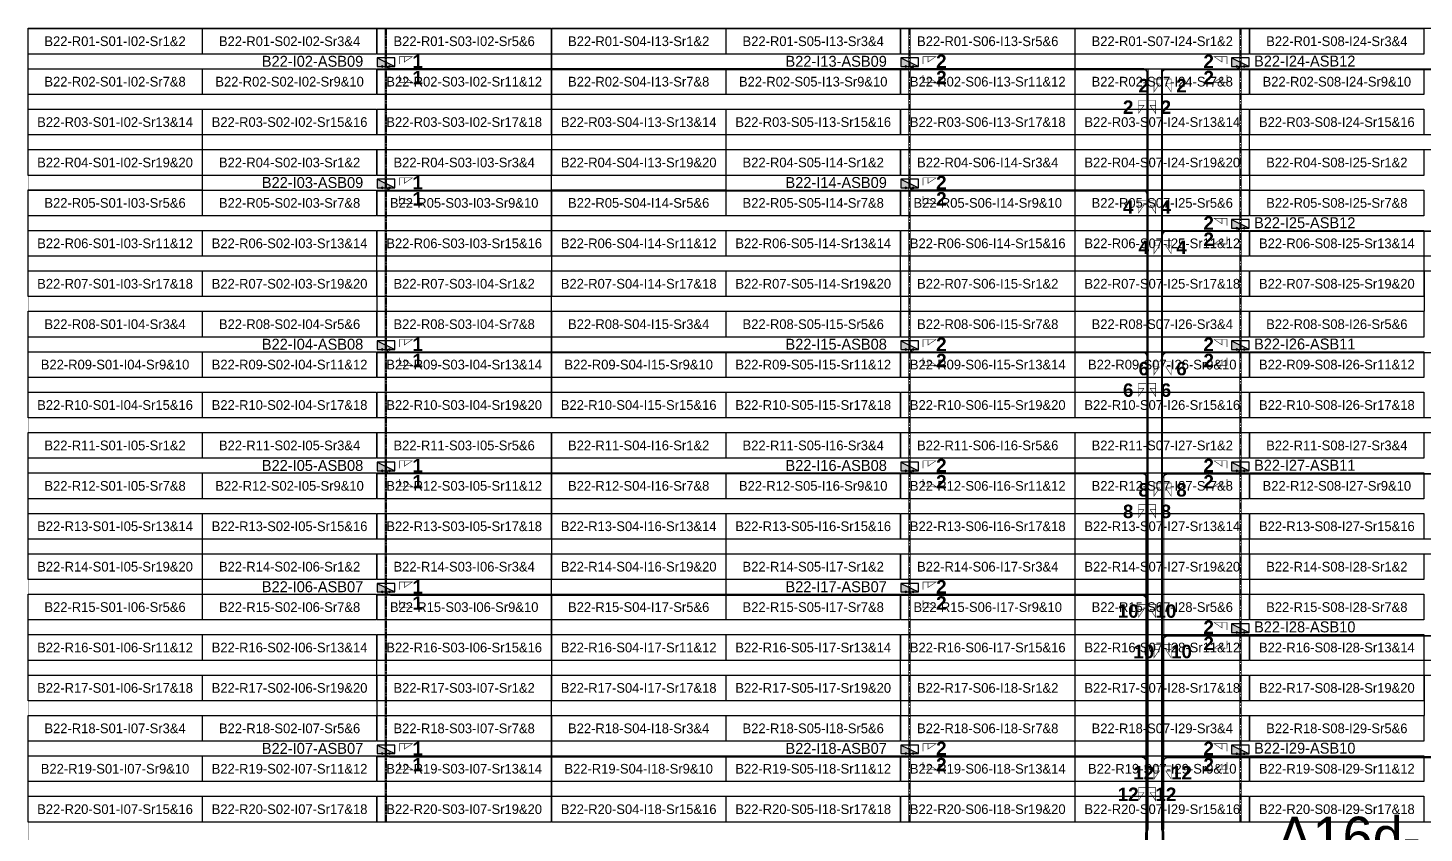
# Model space of a CAD drawing. Header units: metres. Extents: x 529751 to 530172, y 2673807 to 2674119.
# Drawn here: x 529750.8 to 530009.9, y 2673969.7 to 2674119.2 of the extents above; entities that cross this region are included whole.
import ezdxf
from ezdxf.enums import TextEntityAlignment as Align

# ---------------------------------------------------------------- set-up
doc = ezdxf.new("R2010")
doc.units = ezdxf.units.M
doc.linetypes.add('CENTER', pattern=[2, 1.25, -0.25, 0.25, -0.25])
doc.layers.add('Boundary-12.5 MW Block', color=6, linetype='Continuous', lineweight=9)
doc.layers.add('PILE', color=1, linetype='Continuous', lineweight=15)
for name, color, linetype in [('DC Trench BL-22', 40, 'Continuous'), ('E-Inverter Grouping', 2, 'Continuous'), ('Excavation', 7, 'Continuous'), ('Inverter Block-22', 7, 'Continuous'), ('LT Cable(AG) INV to LT Panel BL-22', 2, 'Continuous'), ('Messenger Wire Block-22 (Master Path)', 30, 'Continuous'), ('Messenger Wire Block-22 (MW Path)', 191, 'Continuous'), ('Messenger Wire Exc Link', 7, 'Continuous'), ('MMS Block Numbering', 7, 'Continuous'), ('MMS Table Block-22', 8, 'Continuous'), ('Plan Line - DC BL-22', 40, 'Continuous'), ('Section Marking BL-22', 2, 'Continuous')]:
    doc.layers.add(name, color=color, linetype=linetype)
doc.styles.add('Adani Regular', font='Adani Regular.ttf')
doc.styles.add('BoldTextStyle', font='arialbd.ttf')
doc.styles.get("Standard").update_dxf_attribs({"font": 'Adani Regular.ttf'})

# ---------------------------------------------------------------- blocks, each defined once
blk = doc.blocks.new('MMS Table (32.292 x 4.788)')
at = {"color": 0}
blk.add_lwpolyline([(0, -0.002), (0, 4.786), (32.292, 4.786), (32.292, -0.002)], close=True, dxfattribs=at)
at = {"color": 7}
blk.add_attdef('ID1', text='', height=1.8, dxfattribs=at).set_placement((16.146, 2.392), align=Align.MIDDLE_CENTER)
blk = doc.blocks.new('Inverter Block')
h = blk.add_hatch(color=0)
h.dxf.hatch_style = 1
h.paths.add_polyline_path([(-1.46, 2.27), (-1.46, 0.85), (1.46, 0.85)])
at = {"color": 0}
blk.add_lwpolyline([(1.46, 2.27), (-1.46, 2.27), (-1.46, 0.85), (1.46, 0.85)], close=True, dxfattribs=at)
blk.add_lwpolyline([(-1.46, 2.27), (1.46, 0.85)], dxfattribs=at)
at = {"layer": 'PILE'}
for centre in [(-0.61, 0.85), (0.61, 0.85)]:
    blk.add_circle(centre, 0.156, dxfattribs=at)
at = {"color": 7}
blk.add_attdef('ID', (-1.46, 3.01), '', height=1.8, dxfattribs=at)

msp = doc.modelspace()

# ---------------------------------------------------------------- linework, layer by layer
at = {"layer": 'Boundary-12.5 MW Block', "const_width": 0.05}
msp.add_lwpolyline([(529750.79, 2674119.08), (530139.4, 2674119.08), (530139.4, 2673961.58), (530171.79, 2673961.58), (530171.79, 2673814.29), (529977.44, 2673814.29), (529977.44, 2673806.79), (529945.14, 2673806.79), (529945.14, 2673814.29), (529750.79, 2673814.29)], close=True, dxfattribs=at)
at = {"layer": 'DC Trench BL-22', "color": 40, "const_width": 0.15}
for points in [[(529817.36, 2674119.08), (529817.06, 2674119.08), (529817.06, 2673971.79), (529817.36, 2673971.79)], [(529914.54, 2674119.08), (529914.24, 2674119.08), (529914.24, 2673971.79), (529914.54, 2673971.79)], [(529975.95, 2674119.08), (529975.65, 2674119.08), (529975.65, 2673971.79), (529975.95, 2673971.79)]]:
    msp.add_lwpolyline(points, close=True, dxfattribs=at)
at = {"layer": 'E-Inverter Grouping', "color": 3}
for points in [[(529847.87, 2674119.08), (529847.87, 2674099.29), (529783.08, 2674099.29), (529783.08, 2674091.79), (529750.79, 2674091.79), (529750.79, 2674119.08)], [(529945.04, 2674119.08), (529945.04, 2674099.29), (529880.26, 2674099.29), (529880.26, 2674091.79), (529847.97, 2674091.79), (529847.97, 2674119.08)], [(530042.22, 2674119.08), (530042.22, 2674099.29), (529977.44, 2674099.29), (529977.44, 2674091.79), (529945.14, 2674091.79), (529945.14, 2674119.08)], [(529783.18, 2674089.08), (529783.18, 2674096.58), (529847.87, 2674096.58), (529847.87, 2674076.79), (529815.48, 2674076.79), (529815.48, 2674069.29), (529750.79, 2674069.29), (529750.79, 2674089.08)], [(529880.36, 2674089.08), (529880.36, 2674096.58), (529945.04, 2674096.58), (529945.04, 2674076.79), (529912.65, 2674076.79), (529912.65, 2674069.29), (529847.97, 2674069.29), (529847.97, 2674089.08)], [(529977.54, 2674089.08), (529977.54, 2674096.58), (530042.22, 2674096.58), (530042.22, 2674076.79), (530009.83, 2674076.79), (530009.83, 2674069.29), (529945.14, 2674069.29), (529945.14, 2674089.08)], [(529847.87, 2674046.79), (529750.79, 2674046.79), (529750.79, 2674066.58), (529815.58, 2674066.58), (529815.58, 2674074.08), (529847.87, 2674074.08)], [(529945.04, 2674046.79), (529847.97, 2674046.79), (529847.97, 2674066.58), (529912.75, 2674066.58), (529912.75, 2674074.08), (529945.04, 2674074.08)], [(530042.22, 2674046.79), (529945.14, 2674046.79), (529945.14, 2674066.58), (530009.93, 2674066.58), (530009.93, 2674074.08), (530042.22, 2674074.08)], [(529847.87, 2674044.08), (529847.87, 2674024.29), (529783.08, 2674024.29), (529783.08, 2674016.79), (529750.79, 2674016.79), (529750.79, 2674044.08)], [(529945.04, 2674044.08), (529945.04, 2674024.29), (529880.26, 2674024.29), (529880.26, 2674016.79), (529847.97, 2674016.79), (529847.97, 2674044.08)], [(530042.22, 2674044.08), (530042.22, 2674024.29), (529977.44, 2674024.29), (529977.44, 2674016.79), (529945.14, 2674016.79), (529945.14, 2674044.08)], [(529783.18, 2674014.08), (529783.18, 2674021.58), (529847.87, 2674021.58), (529847.87, 2674001.79), (529815.48, 2674001.79), (529815.48, 2673994.29), (529750.79, 2673994.29), (529750.79, 2674014.08)], [(529880.36, 2674014.08), (529880.36, 2674021.58), (529945.04, 2674021.58), (529945.04, 2674001.79), (529912.65, 2674001.79), (529912.65, 2673994.29), (529847.97, 2673994.29), (529847.97, 2674014.08)], [(529977.54, 2674014.08), (529977.54, 2674021.58), (530042.22, 2674021.58), (530042.22, 2674001.79), (530009.83, 2674001.79), (530009.83, 2673994.29), (529945.14, 2673994.29), (529945.14, 2674014.08)], [(529847.87, 2673971.79), (529750.79, 2673971.79), (529750.79, 2673991.58), (529815.58, 2673991.58), (529815.58, 2673999.08), (529847.87, 2673999.08)], [(529945.04, 2673971.79), (529847.97, 2673971.79), (529847.97, 2673991.58), (529912.75, 2673991.58), (529912.75, 2673999.08), (529945.04, 2673999.08)], [(530042.22, 2673971.79), (529945.14, 2673971.79), (529945.14, 2673991.58), (530009.93, 2673991.58), (530009.93, 2673999.08), (530042.22, 2673999.08)]]:
    msp.add_lwpolyline(points, close=True, dxfattribs=at)
at = {"layer": 'Excavation', "color": 3, "const_width": 0.1}
for points in [[(529965.67, 2673954.52), (529958.39, 2673954.52), (529958.39, 2673969.84)], [(529968.72, 2673954.45), (529968.72, 2673958.09), (529961.45, 2673964.18), (529961.45, 2673969.78)]]:
    msp.add_lwpolyline(points, dxfattribs=at)
at = {"layer": 'LT Cable(AG) INV to LT Panel BL-22'}
for points in [[(529968.19, 2673953.24), (529968.06, 2673953.24, -0.147015), (529967.57, 2673953.39), (529965.89, 2673954.49, 0.147015), (529965.4, 2673954.64), (529959.41, 2673954.64, -0.414214), (529958.51, 2673955.54), (529958.51, 2673969.77, -0.033538), (529958.52, 2673969.89), (529958.58, 2673970.31, 0.033538), (529958.59, 2673970.43), (529958.59, 2674110.66, 0.414214), (529957.69, 2674111.56), (529818.11, 2674111.56, -0.414214), (529817.21, 2674112.46), (529817.21, 2674112.69)], [(529968.19, 2673953.26), (529968.06, 2673953.26, -0.147015), (529967.57, 2673953.41), (529965.89, 2673954.52, 0.147015), (529965.4, 2673954.67), (529959.44, 2673954.67, -0.414214), (529958.54, 2673955.57), (529958.54, 2673969.77, -0.033538), (529958.55, 2673969.89), (529958.6, 2673970.31, 0.033538), (529958.61, 2673970.43), (529958.61, 2674110.69, 0.414214), (529957.71, 2674111.59), (529915.29, 2674111.59, -0.414214), (529914.39, 2674112.49), (529914.39, 2674112.69)], [(529968.19, 2673953.19), (529968.06, 2673953.19, -0.147015), (529967.57, 2673953.34), (529965.89, 2673954.44, 0.147015), (529965.4, 2673954.59), (529959.36, 2673954.59, -0.414214), (529958.46, 2673955.49), (529958.46, 2673969.77, -0.033538), (529958.47, 2673969.89), (529958.53, 2673970.32, 0.033538), (529958.54, 2673970.44), (529958.54, 2674088.11, 0.414214), (529957.64, 2674089.01), (529818.11, 2674089.01, -0.414214), (529817.21, 2674089.91), (529817.21, 2674090.19)], [(529968.19, 2673953.21), (529968.06, 2673953.21, -0.147015), (529967.57, 2673953.36), (529965.89, 2673954.47, 0.147015), (529965.4, 2673954.62), (529959.39, 2673954.62, -0.414214), (529958.49, 2673955.52), (529958.49, 2673969.77, -0.033538), (529958.5, 2673969.89), (529958.55, 2673970.31, 0.033538), (529958.56, 2673970.44), (529958.56, 2674088.14, 0.414214), (529957.66, 2674089.04), (529915.29, 2674089.04, -0.414214), (529914.39, 2674089.94), (529914.39, 2674090.19)], [(529970.18, 2673953.14), (529968.06, 2673953.14, -0.147015), (529967.57, 2673953.29), (529965.89, 2673954.39, 0.147015), (529965.4, 2673954.54), (529959.31, 2673954.54, -0.414214), (529958.41, 2673955.44), (529958.41, 2673969.77, -0.033538), (529958.42, 2673969.9), (529958.48, 2673970.32, 0.033538), (529958.49, 2673970.44), (529958.49, 2674058.06, 0.414214), (529957.59, 2674058.96), (529818.11, 2674058.96, -0.414214), (529817.21, 2674059.86), (529817.21, 2674060.19)], [(529970.18, 2673953.16), (529968.06, 2673953.16, -0.147015), (529967.57, 2673953.31), (529965.89, 2673954.42, 0.147015), (529965.4, 2673954.57), (529959.34, 2673954.57, -0.414214), (529958.44, 2673955.47), (529958.44, 2673969.77, -0.033538), (529958.45, 2673969.89), (529958.5, 2673970.32, 0.033538), (529958.51, 2673970.44), (529958.51, 2674058.09, 0.414214), (529957.61, 2674058.99), (529915.29, 2674058.99, -0.414214), (529914.39, 2674059.89), (529914.39, 2674060.19)], [(529970.18, 2673953.09), (529968.06, 2673953.09, -0.147015), (529967.57, 2673953.24), (529965.89, 2673954.34, 0.147015), (529965.4, 2673954.49), (529959.26, 2673954.49, -0.414214), (529958.36, 2673955.39), (529958.36, 2673969.78, -0.033538), (529958.37, 2673969.9), (529958.43, 2673970.32, 0.033538), (529958.44, 2673970.44), (529958.44, 2674035.51, 0.414214), (529957.54, 2674036.41), (529818.11, 2674036.41, -0.414214), (529817.21, 2674037.31), (529817.21, 2674037.69)], [(529970.18, 2673953.11), (529968.06, 2673953.11, -0.147015), (529967.57, 2673953.26), (529965.89, 2673954.37, 0.147015), (529965.4, 2673954.52), (529959.29, 2673954.52, -0.414214), (529958.39, 2673955.42), (529958.39, 2673969.78, -0.033538), (529958.4, 2673969.9), (529958.45, 2673970.32, 0.033538), (529958.46, 2673970.44), (529958.46, 2674035.54, 0.414214), (529957.56, 2674036.44), (529915.29, 2674036.44, -0.414214), (529914.39, 2674037.34), (529914.39, 2674037.69)], [(529972.34, 2673953.04), (529968.06, 2673953.04, -0.147015), (529967.57, 2673953.19), (529965.89, 2673954.29, 0.147015), (529965.4, 2673954.44), (529959.21, 2673954.44, -0.414214), (529958.31, 2673955.34), (529958.31, 2673969.78, -0.033538), (529958.32, 2673969.9), (529958.38, 2673970.33, 0.033538), (529958.39, 2673970.45), (529958.39, 2674012.96, 0.414214), (529957.49, 2674013.86), (529818.11, 2674013.86, -0.414214), (529817.21, 2674014.76), (529817.21, 2674015.19)], [(529972.34, 2673953.06), (529968.06, 2673953.06, -0.147015), (529967.57, 2673953.21), (529965.89, 2673954.32, 0.147015), (529965.4, 2673954.47), (529959.24, 2673954.47, -0.414214), (529958.34, 2673955.37), (529958.34, 2673969.78, -0.033538), (529958.35, 2673969.9), (529958.4, 2673970.32, 0.033538), (529958.41, 2673970.45), (529958.41, 2674012.99, 0.414214), (529957.51, 2674013.89), (529915.29, 2674013.89, -0.414214), (529914.39, 2674014.79), (529914.39, 2674015.19)], [(529972.34, 2673952.99), (529968.06, 2673952.99, -0.147015), (529967.57, 2673953.14), (529965.89, 2673954.24, 0.147015), (529965.4, 2673954.39), (529959.16, 2673954.39, -0.414214), (529958.26, 2673955.29), (529958.26, 2673969.79, -0.033538), (529958.27, 2673969.91), (529958.33, 2673970.33, 0.033538), (529958.34, 2673970.45), (529958.34, 2673982.91, 0.414214), (529957.44, 2673983.81), (529818.11, 2673983.81, -0.414214), (529817.21, 2673984.71), (529817.21, 2673985.19)], [(529972.34, 2673953.01), (529968.06, 2673953.01, -0.147015), (529967.57, 2673953.16), (529965.89, 2673954.27, 0.147015), (529965.4, 2673954.42), (529959.19, 2673954.42, -0.414214), (529958.29, 2673955.32), (529958.29, 2673969.78, -0.033538), (529958.3, 2673969.9), (529958.35, 2673970.33, 0.033538), (529958.36, 2673970.45), (529958.36, 2673982.94, 0.414214), (529957.46, 2673983.84), (529915.29, 2673983.84, -0.414214), (529914.39, 2673984.74), (529914.39, 2673985.19)]]:
    msp.add_lwpolyline(points, format="xyb", dxfattribs=at)
at = {"layer": 'LT Cable(AG) INV to LT Panel BL-22', "color": 5}
for points in [[(529969.21, 2673953.61, -0.324929), (529968.59, 2673954.46), (529968.59, 2673957.61, 0.221878), (529968.27, 2673958.3), (529961.65, 2673963.85, -0.221878), (529961.33, 2673964.54), (529961.33, 2673969.7, 0.041895), (529961.31, 2673969.85), (529961.24, 2673970.3, -0.041895), (529961.22, 2673970.45), (529961.22, 2674110.66, -0.414214), (529962.12, 2674111.56), (529974.9, 2674111.56, 0.414214), (529975.8, 2674112.46), (529975.8, 2674112.69)], [(529969.21, 2673953.64, -0.316836), (529968.62, 2673954.49), (529968.62, 2673957.62, 0.221878), (529968.3, 2673958.31), (529961.67, 2673963.86, -0.221878), (529961.35, 2673964.55), (529961.35, 2673969.7, 0.041895), (529961.34, 2673969.85), (529961.26, 2673970.3, -0.041895), (529961.25, 2673970.45), (529961.25, 2674110.64, -0.414214), (529962.15, 2674111.54), (530072.07, 2674111.54, 0.414214), (530072.97, 2674112.44), (530072.97, 2674112.69)], [(529969.21, 2673953.68, -0.308695), (529968.64, 2673954.51), (529968.64, 2673957.64, 0.221878), (529968.32, 2673958.33), (529961.7, 2673963.88, -0.221878), (529961.38, 2673964.57), (529961.38, 2673969.7, 0.041895), (529961.36, 2673969.85), (529961.29, 2673970.3, -0.041895), (529961.27, 2673970.45), (529961.27, 2674080.61, -0.414214), (529962.17, 2674081.51), (529974.9, 2674081.51, 0.414214), (529975.8, 2674082.41), (529975.8, 2674082.69)], [(529969.21, 2673953.71, -0.300496), (529968.67, 2673954.54), (529968.67, 2673957.65, 0.221878), (529968.35, 2673958.34), (529961.72, 2673963.89, -0.221878), (529961.4, 2673964.58), (529961.4, 2673969.7, 0.041895), (529961.39, 2673969.85), (529961.31, 2673970.3, -0.041895), (529961.3, 2673970.45), (529961.3, 2674080.59, -0.414214), (529962.2, 2674081.49), (530072.07, 2674081.49, 0.414214), (530072.97, 2674082.39), (530072.97, 2674082.69)], [(529971.28, 2673953.66), (529969.59, 2673953.66, -0.414214), (529968.69, 2673954.56), (529968.69, 2673957.66, 0.221878), (529968.37, 2673958.35), (529961.75, 2673963.9, -0.221878), (529961.43, 2673964.59), (529961.43, 2673969.71, 0.041895), (529961.41, 2673969.86), (529961.34, 2673970.3, -0.041895), (529961.32, 2673970.45), (529961.32, 2674058.06, -0.414214), (529962.22, 2674058.96), (529974.9, 2674058.96, 0.414214), (529975.8, 2674059.86), (529975.8, 2674060.19)], [(529971.28, 2673953.69), (529969.62, 2673953.69, -0.414214), (529968.72, 2673954.59), (529968.72, 2673957.67, 0.221878), (529968.4, 2673958.36), (529961.77, 2673963.91, -0.221878), (529961.45, 2673964.6), (529961.45, 2673969.71, 0.041895), (529961.44, 2673969.86), (529961.36, 2673970.31, -0.041895), (529961.35, 2673970.46), (529961.35, 2674058.04, -0.414214), (529962.25, 2674058.94), (530072.07, 2674058.94, 0.414214), (530072.97, 2674059.84), (530072.97, 2674060.19)], [(529971.28, 2673953.71), (529969.64, 2673953.71, -0.414214), (529968.74, 2673954.61), (529968.74, 2673957.68, 0.221878), (529968.42, 2673958.37), (529961.8, 2673963.92, -0.221878), (529961.48, 2673964.61), (529961.48, 2673969.71, 0.041895), (529961.46, 2673969.86), (529961.39, 2673970.31, -0.041895), (529961.37, 2673970.46), (529961.37, 2674035.51, -0.414214), (529962.27, 2674036.41), (529974.9, 2674036.41, 0.414214), (529975.8, 2674037.31), (529975.8, 2674037.69)], [(529971.28, 2673953.74), (529969.67, 2673953.74, -0.414214), (529968.77, 2673954.64), (529968.77, 2673957.69, 0.221878), (529968.45, 2673958.38), (529961.82, 2673963.93, -0.221878), (529961.5, 2673964.62), (529961.5, 2673969.71, 0.041895), (529961.49, 2673969.86), (529961.41, 2673970.31, -0.041895), (529961.4, 2673970.46), (529961.4, 2674035.49, -0.414214), (529962.3, 2674036.39), (530072.07, 2674036.39, 0.414214), (530072.97, 2674037.29), (530072.97, 2674037.69)], [(529973.22, 2673953.76), (529969.69, 2673953.76, -0.414214), (529968.79, 2673954.66), (529968.79, 2673957.71, 0.221878), (529968.47, 2673958.4), (529961.85, 2673963.95, -0.221878), (529961.53, 2673964.64), (529961.53, 2673969.72, 0.041895), (529961.51, 2673969.87), (529961.44, 2673970.31, -0.041895), (529961.42, 2673970.46), (529961.42, 2674005.46, -0.414214), (529962.32, 2674006.36), (529974.9, 2674006.36, 0.414214), (529975.8, 2674007.26), (529975.8, 2674007.69)], [(529973.22, 2673953.79), (529969.72, 2673953.79, -0.414214), (529968.82, 2673954.69), (529968.82, 2673957.72, 0.221878), (529968.5, 2673958.41), (529961.87, 2673963.96, -0.221878), (529961.55, 2673964.65), (529961.55, 2673969.72, 0.041895), (529961.54, 2673969.87), (529961.46, 2673970.32, -0.041895), (529961.45, 2673970.47), (529961.45, 2674005.44, -0.414214), (529962.35, 2674006.34), (530072.07, 2674006.34, 0.414214), (530072.97, 2674007.24), (530072.97, 2674007.69)], [(529973.22, 2673953.81), (529969.74, 2673953.81, -0.414214), (529968.84, 2673954.71), (529968.84, 2673957.73, 0.221878), (529968.52, 2673958.42), (529961.9, 2673963.97, -0.221878), (529961.58, 2673964.66), (529961.58, 2673969.72, 0.041895), (529961.56, 2673969.87), (529961.49, 2673970.32, -0.041895), (529961.47, 2673970.47), (529961.47, 2673982.91, -0.414214), (529962.37, 2673983.81), (529974.9, 2673983.81, 0.414214), (529975.8, 2673984.71), (529975.8, 2673985.19)], [(529973.22, 2673953.84), (529969.77, 2673953.84, -0.414214), (529968.87, 2673954.74), (529968.87, 2673957.74, 0.221878), (529968.55, 2673958.43), (529961.92, 2673963.98, -0.221878), (529961.6, 2673964.67), (529961.6, 2673969.72, 0.041895), (529961.59, 2673969.87), (529961.51, 2673970.32, -0.041895), (529961.5, 2673970.47), (529961.5, 2673982.89, -0.414214), (529962.4, 2673983.79), (530072.07, 2673983.79, 0.414214), (530072.97, 2673984.69), (530072.97, 2673985.19)]]:
    msp.add_lwpolyline(points, format="xyb", dxfattribs=at)
at = {"layer": 'Messenger Wire Block-22 (Master Path)'}
for points in [[(529815.58, 2674111.44), (529958.46, 2674111.44)], [(529958.46, 2673970.38), (529958.46, 2674111.44)], [(529961.35, 2673970.38), (529961.35, 2674111.44)], [(529961.35, 2674111.44), (530074.61, 2674111.44)], [(529815.58, 2674088.94), (529958.46, 2674088.94)], [(529961.35, 2674081.44), (530074.61, 2674081.44)], [(529815.58, 2674058.94), (529958.46, 2674058.94)], [(529961.35, 2674058.94), (530074.61, 2674058.94)], [(529815.58, 2674036.44), (529958.46, 2674036.44)], [(529961.35, 2674036.44), (530074.61, 2674036.44)], [(529815.58, 2674013.94), (529958.46, 2674013.94)], [(529961.35, 2674006.44), (530074.61, 2674006.44)], [(529815.58, 2673983.94), (529958.46, 2673983.94)], [(529961.35, 2673983.94), (530074.61, 2673983.94)]]:
    msp.add_lwpolyline(points, dxfattribs=at)
at = {"layer": 'Messenger Wire Block-22 (MW Path)', "const_width": 0.1}
for points in [[(529815.58, 2674111.44), (529958.46, 2674111.44)], [(529958.71, 2673970.38), (529958.71, 2674111.44)], [(529961.1, 2673970.38), (529961.1, 2674111.44)], [(529961.35, 2674111.44), (530074.61, 2674111.44)], [(529815.58, 2674088.94), (529958.46, 2674088.94)], [(529961.35, 2674081.44), (530074.61, 2674081.44)], [(529815.58, 2674058.94), (529958.46, 2674058.94)], [(529961.35, 2674058.94), (530074.61, 2674058.94)], [(529815.58, 2674036.44), (529958.46, 2674036.44)], [(529958.21, 2673970.38), (529958.21, 2674036.44)], [(529961.35, 2674036.44), (530074.61, 2674036.44)], [(529961.6, 2673970.38), (529961.6, 2674036.44)], [(529815.58, 2674013.94), (529958.46, 2674013.94)], [(529961.35, 2674006.44), (530074.61, 2674006.44)], [(529815.58, 2673983.94), (529958.46, 2673983.94)], [(529961.35, 2673983.94), (530074.61, 2673983.94)]]:
    msp.add_lwpolyline(points, dxfattribs=at)
at = {"layer": 'Messenger Wire Exc Link'}
for points in [[(529958.39, 2673969.84), (529958.46, 2673970.38)], [(529961.45, 2673969.78), (529961.35, 2673970.38)]]:
    msp.add_lwpolyline(points, dxfattribs=at)
at = {"layer": 'Plan Line - DC BL-22', "color": 6, "linetype": 'CENTER'}
for points in [[(529817.21, 2674119.08), (529817.21, 2673971.79)], [(529914.39, 2674119.08), (529914.39, 2673971.79)], [(529975.8, 2674119.08), (529975.8, 2673971.79)]]:
    msp.add_lwpolyline(points, dxfattribs=at)
at = {"layer": 'Section Marking BL-22', "color": 94, "lineweight": 35, "true_color": 0x00a500, "const_width": 0.1}
for points in [[(529819.71, 2674112.44), (529819.71, 2674113.83), (529822.11, 2674113.83), (529820.63, 2674112.82), (529820.63, 2674113.83)], [(529916.89, 2674112.44), (529916.89, 2674113.83), (529919.29, 2674113.83), (529917.81, 2674112.82), (529917.81, 2674113.83)], [(529973.3, 2674112.44), (529973.3, 2674113.83), (529970.9, 2674113.83), (529972.38, 2674112.82), (529972.38, 2674113.83)], [(529819.71, 2674110.44), (529819.71, 2674109.05), (529822.11, 2674109.05), (529820.63, 2674110.06), (529820.63, 2674109.05)], [(529916.89, 2674110.44), (529916.89, 2674109.05), (529919.29, 2674109.05), (529917.81, 2674110.06), (529917.81, 2674109.05)], [(529961.15, 2674109.69), (529959.76, 2674109.69), (529959.76, 2674107.29), (529960.77, 2674108.77), (529959.76, 2674108.77)], [(529961.55, 2674109.69), (529962.94, 2674109.69), (529962.94, 2674107.29), (529961.93, 2674108.77), (529962.94, 2674108.77)], [(529973.3, 2674110.44), (529973.3, 2674109.05), (529970.9, 2674109.05), (529972.38, 2674110.06), (529972.38, 2674109.05)], [(529958.26, 2674105.69), (529956.87, 2674105.69), (529956.87, 2674103.29), (529957.88, 2674104.77), (529956.87, 2674104.77)], [(529958.66, 2674105.69), (529960.05, 2674105.69), (529960.05, 2674103.29), (529959.04, 2674104.77), (529960.05, 2674104.77)], [(529819.71, 2674089.94), (529819.71, 2674091.33), (529822.11, 2674091.33), (529820.63, 2674090.32), (529820.63, 2674091.33)], [(529916.89, 2674089.94), (529916.89, 2674091.33), (529919.29, 2674091.33), (529917.81, 2674090.32), (529917.81, 2674091.33)], [(529819.71, 2674087.94), (529819.71, 2674086.55), (529822.11, 2674086.55), (529820.63, 2674087.56), (529820.63, 2674086.55)], [(529916.89, 2674087.94), (529916.89, 2674086.55), (529919.29, 2674086.55), (529917.81, 2674087.56), (529917.81, 2674086.55)], [(529958.26, 2674087.19), (529956.87, 2674087.19), (529956.87, 2674084.79), (529957.88, 2674086.27), (529956.87, 2674086.27)], [(529958.66, 2674087.19), (529960.05, 2674087.19), (529960.05, 2674084.79), (529959.04, 2674086.27), (529960.05, 2674086.27)], [(529973.3, 2674082.44), (529973.3, 2674083.83), (529970.9, 2674083.83), (529972.38, 2674082.82), (529972.38, 2674083.83)], [(529973.3, 2674080.44), (529973.3, 2674079.05), (529970.9, 2674079.05), (529972.38, 2674080.06), (529972.38, 2674079.05)], [(529961.15, 2674079.69), (529959.76, 2674079.69), (529959.76, 2674077.29), (529960.77, 2674078.77), (529959.76, 2674078.77)], [(529961.55, 2674079.69), (529962.94, 2674079.69), (529962.94, 2674077.29), (529961.93, 2674078.77), (529962.94, 2674078.77)], [(529819.71, 2674059.94), (529819.71, 2674061.33), (529822.11, 2674061.33), (529820.63, 2674060.32), (529820.63, 2674061.33)], [(529916.89, 2674059.94), (529916.89, 2674061.33), (529919.29, 2674061.33), (529917.81, 2674060.32), (529917.81, 2674061.33)], [(529973.3, 2674059.94), (529973.3, 2674061.33), (529970.9, 2674061.33), (529972.38, 2674060.32), (529972.38, 2674061.33)], [(529819.71, 2674057.94), (529819.71, 2674056.55), (529822.11, 2674056.55), (529820.63, 2674057.56), (529820.63, 2674056.55)], [(529916.89, 2674057.94), (529916.89, 2674056.55), (529919.29, 2674056.55), (529917.81, 2674057.56), (529917.81, 2674056.55)], [(529961.15, 2674057.19), (529959.76, 2674057.19), (529959.76, 2674054.79), (529960.77, 2674056.27), (529959.76, 2674056.27)], [(529961.55, 2674057.19), (529962.94, 2674057.19), (529962.94, 2674054.79), (529961.93, 2674056.27), (529962.94, 2674056.27)], [(529973.3, 2674057.94), (529973.3, 2674056.55), (529970.9, 2674056.55), (529972.38, 2674057.56), (529972.38, 2674056.55)], [(529958.26, 2674053.19), (529956.87, 2674053.19), (529956.87, 2674050.79), (529957.88, 2674052.27), (529956.87, 2674052.27)], [(529958.66, 2674053.19), (529960.05, 2674053.19), (529960.05, 2674050.79), (529959.04, 2674052.27), (529960.05, 2674052.27)], [(529819.71, 2674037.44), (529819.71, 2674038.83), (529822.11, 2674038.83), (529820.63, 2674037.82), (529820.63, 2674038.83)], [(529916.89, 2674037.44), (529916.89, 2674038.83), (529919.29, 2674038.83), (529917.81, 2674037.82), (529917.81, 2674038.83)], [(529973.3, 2674037.44), (529973.3, 2674038.83), (529970.9, 2674038.83), (529972.38, 2674037.82), (529972.38, 2674038.83)], [(529819.71, 2674035.44), (529819.71, 2674034.05), (529822.11, 2674034.05), (529820.63, 2674035.06), (529820.63, 2674034.05)], [(529916.89, 2674035.44), (529916.89, 2674034.05), (529919.29, 2674034.05), (529917.81, 2674035.06), (529917.81, 2674034.05)], [(529961.15, 2674034.69), (529959.76, 2674034.69), (529959.76, 2674032.29), (529960.77, 2674033.77), (529959.76, 2674033.77)], [(529961.55, 2674034.69), (529962.94, 2674034.69), (529962.94, 2674032.29), (529961.93, 2674033.77), (529962.94, 2674033.77)], [(529973.3, 2674035.44), (529973.3, 2674034.05), (529970.9, 2674034.05), (529972.38, 2674035.06), (529972.38, 2674034.05)], [(529958.26, 2674030.69), (529956.87, 2674030.69), (529956.87, 2674028.29), (529957.88, 2674029.77), (529956.87, 2674029.77)], [(529958.66, 2674030.69), (529960.05, 2674030.69), (529960.05, 2674028.29), (529959.04, 2674029.77), (529960.05, 2674029.77)], [(529819.71, 2674014.94), (529819.71, 2674016.33), (529822.11, 2674016.33), (529820.63, 2674015.32), (529820.63, 2674016.33)], [(529916.89, 2674014.94), (529916.89, 2674016.33), (529919.29, 2674016.33), (529917.81, 2674015.32), (529917.81, 2674016.33)], [(529819.71, 2674012.94), (529819.71, 2674011.55), (529822.11, 2674011.55), (529820.63, 2674012.56), (529820.63, 2674011.55)], [(529916.89, 2674012.94), (529916.89, 2674011.55), (529919.29, 2674011.55), (529917.81, 2674012.56), (529917.81, 2674011.55)], [(529958.26, 2674012.19), (529956.87, 2674012.19), (529956.87, 2674009.79), (529957.88, 2674011.27), (529956.87, 2674011.27)], [(529958.66, 2674012.19), (529960.05, 2674012.19), (529960.05, 2674009.79), (529959.04, 2674011.27), (529960.05, 2674011.27)], [(529973.3, 2674007.44), (529973.3, 2674008.83), (529970.9, 2674008.83), (529972.38, 2674007.82), (529972.38, 2674008.83)], [(529973.3, 2674005.44), (529973.3, 2674004.05), (529970.9, 2674004.05), (529972.38, 2674005.06), (529972.38, 2674004.05)], [(529961.15, 2674004.69), (529959.76, 2674004.69), (529959.76, 2674002.29), (529960.77, 2674003.77), (529959.76, 2674003.77)], [(529961.55, 2674004.69), (529962.94, 2674004.69), (529962.94, 2674002.29), (529961.93, 2674003.77), (529962.94, 2674003.77)], [(529819.71, 2673984.94), (529819.71, 2673986.33), (529822.11, 2673986.33), (529820.63, 2673985.32), (529820.63, 2673986.33)], [(529916.89, 2673984.94), (529916.89, 2673986.33), (529919.29, 2673986.33), (529917.81, 2673985.32), (529917.81, 2673986.33)], [(529973.3, 2673984.94), (529973.3, 2673986.33), (529970.9, 2673986.33), (529972.38, 2673985.32), (529972.38, 2673986.33)], [(529819.71, 2673982.94), (529819.71, 2673981.55), (529822.11, 2673981.55), (529820.63, 2673982.56), (529820.63, 2673981.55)], [(529916.89, 2673982.94), (529916.89, 2673981.55), (529919.29, 2673981.55), (529917.81, 2673982.56), (529917.81, 2673981.55)], [(529961.15, 2673982.19), (529959.76, 2673982.19), (529959.76, 2673979.79), (529960.77, 2673981.27), (529959.76, 2673981.27)], [(529961.55, 2673982.19), (529962.94, 2673982.19), (529962.94, 2673979.79), (529961.93, 2673981.27), (529962.94, 2673981.27)], [(529973.3, 2673982.94), (529973.3, 2673981.55), (529970.9, 2673981.55), (529972.38, 2673982.56), (529972.38, 2673981.55)], [(529958.26, 2673978.19), (529956.87, 2673978.19), (529956.87, 2673975.79), (529957.88, 2673977.27), (529956.87, 2673977.27)], [(529958.66, 2673978.19), (529960.05, 2673978.19), (529960.05, 2673975.79), (529959.04, 2673977.27), (529960.05, 2673977.27)]]:
    msp.add_lwpolyline(points, dxfattribs=at)

# ---------------------------------------------------------------- block references
at = {"layer": 'Inverter Block-22'}
ref = msp.add_blockref('Inverter Block', (529817.21, 2674111.03), dxfattribs=dict(at, xscale=1.124999999976148, yscale=1.124999999976148, zscale=1.124999999976148))
ref.add_attrib('ID', 'B22-I02-ASB09', (529794.18, 2674111.95), dxfattribs={"layer": '0', "color": 7, "height": 2.025})
ref = msp.add_blockref('Inverter Block', (529914.39, 2674111.03), dxfattribs=dict(at, xscale=1.124999999976148, yscale=1.124999999976148, zscale=1.124999999976148))
ref.add_attrib('ID', 'B22-I13-ASB09', (529891.36, 2674111.95), dxfattribs={"layer": '0', "color": 7, "height": 2.025})
ref = msp.add_blockref('Inverter Block', (529975.8, 2674111.02), dxfattribs=dict(at, xscale=1.124999999976148, yscale=1.124999999976148, zscale=1.124999999976148))
ref.add_attrib('ID', 'B22-I24-ASB12', (529978.32, 2674111.99), dxfattribs={"layer": '0', "color": 7, "height": 2.025})
ref = msp.add_blockref('Inverter Block', (529817.21, 2674088.53), dxfattribs=dict(at, xscale=1.124999999976148, yscale=1.124999999976148, zscale=1.124999999976148))
ref.add_attrib('ID', 'B22-I03-ASB09', (529794.18, 2674089.45), dxfattribs={"layer": '0', "color": 7, "height": 2.025})
ref = msp.add_blockref('Inverter Block', (529914.39, 2674088.53), dxfattribs=dict(at, xscale=1.124999999976148, yscale=1.124999999976148, zscale=1.124999999976148))
ref.add_attrib('ID', 'B22-I14-ASB09', (529891.36, 2674089.45), dxfattribs={"layer": '0', "color": 7, "height": 2.025})
ref = msp.add_blockref('Inverter Block', (529975.8, 2674081.02), dxfattribs=dict(at, xscale=1.124999999976148, yscale=1.124999999976148, zscale=1.124999999976148))
ref.add_attrib('ID', 'B22-I25-ASB12', (529978.32, 2674081.99), dxfattribs={"layer": '0', "color": 7, "height": 2.025})
ref = msp.add_blockref('Inverter Block', (529817.21, 2674058.53), dxfattribs=dict(at, xscale=1.124999999976148, yscale=1.124999999976148, zscale=1.124999999976148))
ref.add_attrib('ID', 'B22-I04-ASB08', (529794.18, 2674059.45), dxfattribs={"layer": '0', "color": 7, "height": 2.025})
ref = msp.add_blockref('Inverter Block', (529914.39, 2674058.53), dxfattribs=dict(at, xscale=1.124999999976148, yscale=1.124999999976148, zscale=1.124999999976148))
ref.add_attrib('ID', 'B22-I15-ASB08', (529891.36, 2674059.45), dxfattribs={"layer": '0', "color": 7, "height": 2.025})
ref = msp.add_blockref('Inverter Block', (529975.8, 2674058.52), dxfattribs=dict(at, xscale=1.124999999976148, yscale=1.124999999976148, zscale=1.124999999976148))
ref.add_attrib('ID', 'B22-I26-ASB11', (529978.32, 2674059.49), dxfattribs={"layer": '0', "color": 7, "height": 2.025})
ref = msp.add_blockref('Inverter Block', (529817.21, 2674036.03), dxfattribs=dict(at, xscale=1.124999999976148, yscale=1.124999999976148, zscale=1.124999999976148))
ref.add_attrib('ID', 'B22-I05-ASB08', (529794.18, 2674036.95), dxfattribs={"layer": '0', "color": 7, "height": 2.025})
ref = msp.add_blockref('Inverter Block', (529914.39, 2674036.03), dxfattribs=dict(at, xscale=1.124999999976148, yscale=1.124999999976148, zscale=1.124999999976148))
ref.add_attrib('ID', 'B22-I16-ASB08', (529891.36, 2674036.95), dxfattribs={"layer": '0', "color": 7, "height": 2.025})
ref = msp.add_blockref('Inverter Block', (529975.8, 2674036.02), dxfattribs=dict(at, xscale=1.124999999976148, yscale=1.124999999976148, zscale=1.124999999976148))
ref.add_attrib('ID', 'B22-I27-ASB11', (529978.32, 2674036.99), dxfattribs={"layer": '0', "color": 7, "height": 2.025})
ref = msp.add_blockref('Inverter Block', (529817.21, 2674013.53), dxfattribs=dict(at, xscale=1.124999999976148, yscale=1.124999999976148, zscale=1.124999999976148))
ref.add_attrib('ID', 'B22-I06-ASB07', (529794.18, 2674014.45), dxfattribs={"layer": '0', "color": 7, "height": 2.025})
ref = msp.add_blockref('Inverter Block', (529914.39, 2674013.53), dxfattribs=dict(at, xscale=1.124999999976148, yscale=1.124999999976148, zscale=1.124999999976148))
ref.add_attrib('ID', 'B22-I17-ASB07', (529891.36, 2674014.45), dxfattribs={"layer": '0', "color": 7, "height": 2.025})
ref = msp.add_blockref('Inverter Block', (529975.8, 2674006.02), dxfattribs=dict(at, xscale=1.124999999976148, yscale=1.124999999976148, zscale=1.124999999976148))
ref.add_attrib('ID', 'B22-I28-ASB10', (529978.32, 2674006.99), dxfattribs={"layer": '0', "color": 7, "height": 2.025})
ref = msp.add_blockref('Inverter Block', (529817.21, 2673983.53), dxfattribs=dict(at, xscale=1.124999999976148, yscale=1.124999999976148, zscale=1.124999999976148))
ref.add_attrib('ID', 'B22-I07-ASB07', (529794.18, 2673984.45), dxfattribs={"layer": '0', "color": 7, "height": 2.025})
ref = msp.add_blockref('Inverter Block', (529914.39, 2673983.53), dxfattribs=dict(at, xscale=1.124999999976148, yscale=1.124999999976148, zscale=1.124999999976148))
ref.add_attrib('ID', 'B22-I18-ASB07', (529891.36, 2673984.45), dxfattribs={"layer": '0', "color": 7, "height": 2.025})
ref = msp.add_blockref('Inverter Block', (529975.8, 2673983.52), dxfattribs=dict(at, xscale=1.124999999976148, yscale=1.124999999976148, zscale=1.124999999976148))
ref.add_attrib('ID', 'B22-I29-ASB10', (529978.32, 2673984.49), dxfattribs={"layer": '0', "color": 7, "height": 2.025})
at = {"layer": 'MMS Table Block-22'}
for p, values in [((529750.79, 2674114.29), {'ID1': 'B22-R01-S01-I02-Sr1&2'}), ((529783.18, 2674114.29), {'ID1': 'B22-R01-S02-I02-Sr3&4'}), ((529815.58, 2674114.29), {'ID1': 'B22-R01-S03-I02-Sr5&6'}), ((529847.97, 2674114.29), {'ID1': 'B22-R01-S04-I13-Sr1&2'}), ((529880.36, 2674114.29), {'ID1': 'B22-R01-S05-I13-Sr3&4'}), ((529912.75, 2674114.29), {'ID1': 'B22-R01-S06-I13-Sr5&6'}), ((529945.14, 2674114.29), {'ID1': 'B22-R01-S07-I24-Sr1&2'}), ((529977.54, 2674114.29), {'ID1': 'B22-R01-S08-I24-Sr3&4'}), ((529750.79, 2674106.79), {'ID1': 'B22-R02-S01-I02-Sr7&8'}), ((529783.18, 2674106.79), {'ID1': 'B22-R02-S02-I02-Sr9&10'}), ((529815.58, 2674106.79), {'ID1': 'B22-R02-S03-I02-Sr11&12'}), ((529847.97, 2674106.79), {'ID1': 'B22-R02-S04-I13-Sr7&8'}), ((529880.36, 2674106.79), {'ID1': 'B22-R02-S05-I13-Sr9&10'}), ((529912.75, 2674106.79), {'ID1': 'B22-R02-S06-I13-Sr11&12'}), ((529945.14, 2674106.79), {'ID1': 'B22-R02-S07-I24-Sr7&8'}), ((529977.54, 2674106.79), {'ID1': 'B22-R02-S08-I24-Sr9&10'}), ((529750.79, 2674099.29), {'ID1': 'B22-R03-S01-I02-Sr13&14'}), ((529783.18, 2674099.29), {'ID1': 'B22-R03-S02-I02-Sr15&16'}), ((529815.58, 2674099.29), {'ID1': 'B22-R03-S03-I02-Sr17&18'}), ((529847.97, 2674099.29), {'ID1': 'B22-R03-S04-I13-Sr13&14'}), ((529880.36, 2674099.29), {'ID1': 'B22-R03-S05-I13-Sr15&16'}), ((529912.75, 2674099.29), {'ID1': 'B22-R03-S06-I13-Sr17&18'}), ((529945.14, 2674099.29), {'ID1': 'B22-R03-S07-I24-Sr13&14'}), ((529977.54, 2674099.29), {'ID1': 'B22-R03-S08-I24-Sr15&16'}), ((529750.79, 2674091.79), {'ID1': 'B22-R04-S01-I02-Sr19&20'}), ((529783.18, 2674091.79), {'ID1': 'B22-R04-S02-I03-Sr1&2'}), ((529815.58, 2674091.79), {'ID1': 'B22-R04-S03-I03-Sr3&4'}), ((529847.97, 2674091.79), {'ID1': 'B22-R04-S04-I13-Sr19&20'}), ((529880.36, 2674091.79), {'ID1': 'B22-R04-S05-I14-Sr1&2'}), ((529912.75, 2674091.79), {'ID1': 'B22-R04-S06-I14-Sr3&4'}), ((529945.14, 2674091.79), {'ID1': 'B22-R04-S07-I24-Sr19&20'}), ((529977.54, 2674091.79), {'ID1': 'B22-R04-S08-I25-Sr1&2'}), ((529750.79, 2674084.29), {'ID1': 'B22-R05-S01-I03-Sr5&6'}), ((529783.18, 2674084.29), {'ID1': 'B22-R05-S02-I03-Sr7&8'}), ((529815.58, 2674084.29), {'ID1': 'B22-R05-S03-I03-Sr9&10'}), ((529847.97, 2674084.29), {'ID1': 'B22-R05-S04-I14-Sr5&6'}), ((529880.36, 2674084.29), {'ID1': 'B22-R05-S05-I14-Sr7&8'}), ((529912.75, 2674084.29), {'ID1': 'B22-R05-S06-I14-Sr9&10'}), ((529945.14, 2674084.29), {'ID1': 'B22-R05-S07-I25-Sr5&6'}), ((529977.54, 2674084.29), {'ID1': 'B22-R05-S08-I25-Sr7&8'}), ((529750.79, 2674076.79), {'ID1': 'B22-R06-S01-I03-Sr11&12'}), ((529783.18, 2674076.79), {'ID1': 'B22-R06-S02-I03-Sr13&14'}), ((529815.58, 2674076.79), {'ID1': 'B22-R06-S03-I03-Sr15&16'}), ((529847.97, 2674076.79), {'ID1': 'B22-R06-S04-I14-Sr11&12'}), ((529880.36, 2674076.79), {'ID1': 'B22-R06-S05-I14-Sr13&14'}), ((529912.75, 2674076.79), {'ID1': 'B22-R06-S06-I14-Sr15&16'}), ((529945.14, 2674076.79), {'ID1': 'B22-R06-S07-I25-Sr11&12'}), ((529977.54, 2674076.79), {'ID1': 'B22-R06-S08-I25-Sr13&14'}), ((529750.79, 2674069.29), {'ID1': 'B22-R07-S01-I03-Sr17&18'}), ((529783.18, 2674069.29), {'ID1': 'B22-R07-S02-I03-Sr19&20'}), ((529815.58, 2674069.29), {'ID1': 'B22-R07-S03-I04-Sr1&2'}), ((529847.97, 2674069.29), {'ID1': 'B22-R07-S04-I14-Sr17&18'}), ((529880.36, 2674069.29), {'ID1': 'B22-R07-S05-I14-Sr19&20'}), ((529912.75, 2674069.29), {'ID1': 'B22-R07-S06-I15-Sr1&2'}), ((529945.14, 2674069.29), {'ID1': 'B22-R07-S07-I25-Sr17&18'}), ((529977.54, 2674069.29), {'ID1': 'B22-R07-S08-I25-Sr19&20'}), ((529750.79, 2674061.79), {'ID1': 'B22-R08-S01-I04-Sr3&4'}), ((529783.18, 2674061.79), {'ID1': 'B22-R08-S02-I04-Sr5&6'}), ((529815.58, 2674061.79), {'ID1': 'B22-R08-S03-I04-Sr7&8'}), ((529847.97, 2674061.79), {'ID1': 'B22-R08-S04-I15-Sr3&4'}), ((529880.36, 2674061.79), {'ID1': 'B22-R08-S05-I15-Sr5&6'}), ((529912.75, 2674061.79), {'ID1': 'B22-R08-S06-I15-Sr7&8'}), ((529945.14, 2674061.79), {'ID1': 'B22-R08-S07-I26-Sr3&4'}), ((529977.54, 2674061.79), {'ID1': 'B22-R08-S08-I26-Sr5&6'}), ((529750.79, 2674054.29), {'ID1': 'B22-R09-S01-I04-Sr9&10'}), ((529783.18, 2674054.29), {'ID1': 'B22-R09-S02-I04-Sr11&12'}), ((529815.58, 2674054.29), {'ID1': 'B22-R09-S03-I04-Sr13&14'}), ((529847.97, 2674054.29), {'ID1': 'B22-R09-S04-I15-Sr9&10'}), ((529880.36, 2674054.29), {'ID1': 'B22-R09-S05-I15-Sr11&12'}), ((529912.75, 2674054.29), {'ID1': 'B22-R09-S06-I15-Sr13&14'}), ((529945.14, 2674054.29), {'ID1': 'B22-R09-S07-I26-Sr9&10'}), ((529977.54, 2674054.29), {'ID1': 'B22-R09-S08-I26-Sr11&12'}), ((529750.79, 2674046.79), {'ID1': 'B22-R10-S01-I04-Sr15&16'}), ((529783.18, 2674046.79), {'ID1': 'B22-R10-S02-I04-Sr17&18'}), ((529815.58, 2674046.79), {'ID1': 'B22-R10-S03-I04-Sr19&20'}), ((529847.97, 2674046.79), {'ID1': 'B22-R10-S04-I15-Sr15&16'}), ((529880.36, 2674046.79), {'ID1': 'B22-R10-S05-I15-Sr17&18'}), ((529912.75, 2674046.79), {'ID1': 'B22-R10-S06-I15-Sr19&20'}), ((529945.14, 2674046.79), {'ID1': 'B22-R10-S07-I26-Sr15&16'}), ((529977.54, 2674046.79), {'ID1': 'B22-R10-S08-I26-Sr17&18'}), ((529750.79, 2674039.29), {'ID1': 'B22-R11-S01-I05-Sr1&2'}), ((529783.18, 2674039.29), {'ID1': 'B22-R11-S02-I05-Sr3&4'}), ((529815.58, 2674039.29), {'ID1': 'B22-R11-S03-I05-Sr5&6'}), ((529847.97, 2674039.29), {'ID1': 'B22-R11-S04-I16-Sr1&2'}), ((529880.36, 2674039.29), {'ID1': 'B22-R11-S05-I16-Sr3&4'}), ((529912.75, 2674039.29), {'ID1': 'B22-R11-S06-I16-Sr5&6'}), ((529945.14, 2674039.29), {'ID1': 'B22-R11-S07-I27-Sr1&2'}), ((529977.54, 2674039.29), {'ID1': 'B22-R11-S08-I27-Sr3&4'}), ((529750.79, 2674031.79), {'ID1': 'B22-R12-S01-I05-Sr7&8'}), ((529783.18, 2674031.79), {'ID1': 'B22-R12-S02-I05-Sr9&10'}), ((529815.58, 2674031.79), {'ID1': 'B22-R12-S03-I05-Sr11&12'}), ((529847.97, 2674031.79), {'ID1': 'B22-R12-S04-I16-Sr7&8'}), ((529880.36, 2674031.79), {'ID1': 'B22-R12-S05-I16-Sr9&10'}), ((529912.75, 2674031.79), {'ID1': 'B22-R12-S06-I16-Sr11&12'}), ((529945.14, 2674031.79), {'ID1': 'B22-R12-S07-I27-Sr7&8'}), ((529977.54, 2674031.79), {'ID1': 'B22-R12-S08-I27-Sr9&10'}), ((529750.79, 2674024.29), {'ID1': 'B22-R13-S01-I05-Sr13&14'}), ((529783.18, 2674024.29), {'ID1': 'B22-R13-S02-I05-Sr15&16'}), ((529815.58, 2674024.29), {'ID1': 'B22-R13-S03-I05-Sr17&18'}), ((529847.97, 2674024.29), {'ID1': 'B22-R13-S04-I16-Sr13&14'}), ((529880.36, 2674024.29), {'ID1': 'B22-R13-S05-I16-Sr15&16'}), ((529912.75, 2674024.29), {'ID1': 'B22-R13-S06-I16-Sr17&18'}), ((529945.14, 2674024.29), {'ID1': 'B22-R13-S07-I27-Sr13&14'}), ((529977.54, 2674024.29), {'ID1': 'B22-R13-S08-I27-Sr15&16'}), ((529750.79, 2674016.79), {'ID1': 'B22-R14-S01-I05-Sr19&20'}), ((529783.18, 2674016.79), {'ID1': 'B22-R14-S02-I06-Sr1&2'}), ((529815.58, 2674016.79), {'ID1': 'B22-R14-S03-I06-Sr3&4'}), ((529847.97, 2674016.79), {'ID1': 'B22-R14-S04-I16-Sr19&20'}), ((529880.36, 2674016.79), {'ID1': 'B22-R14-S05-I17-Sr1&2'}), ((529912.75, 2674016.79), {'ID1': 'B22-R14-S06-I17-Sr3&4'}), ((529945.14, 2674016.79), {'ID1': 'B22-R14-S07-I27-Sr19&20'}), ((529977.54, 2674016.79), {'ID1': 'B22-R14-S08-I28-Sr1&2'}), ((529750.79, 2674009.29), {'ID1': 'B22-R15-S01-I06-Sr5&6'}), ((529783.18, 2674009.29), {'ID1': 'B22-R15-S02-I06-Sr7&8'}), ((529815.58, 2674009.29), {'ID1': 'B22-R15-S03-I06-Sr9&10'}), ((529847.97, 2674009.29), {'ID1': 'B22-R15-S04-I17-Sr5&6'}), ((529880.36, 2674009.29), {'ID1': 'B22-R15-S05-I17-Sr7&8'}), ((529912.75, 2674009.29), {'ID1': 'B22-R15-S06-I17-Sr9&10'}), ((529945.14, 2674009.29), {'ID1': 'B22-R15-S07-I28-Sr5&6'}), ((529977.54, 2674009.29), {'ID1': 'B22-R15-S08-I28-Sr7&8'}), ((529750.79, 2674001.79), {'ID1': 'B22-R16-S01-I06-Sr11&12'}), ((529783.18, 2674001.79), {'ID1': 'B22-R16-S02-I06-Sr13&14'}), ((529815.58, 2674001.79), {'ID1': 'B22-R16-S03-I06-Sr15&16'}), ((529847.97, 2674001.79), {'ID1': 'B22-R16-S04-I17-Sr11&12'}), ((529880.36, 2674001.79), {'ID1': 'B22-R16-S05-I17-Sr13&14'}), ((529912.75, 2674001.79), {'ID1': 'B22-R16-S06-I17-Sr15&16'}), ((529945.14, 2674001.79), {'ID1': 'B22-R16-S07-I28-Sr11&12'}), ((529977.54, 2674001.79), {'ID1': 'B22-R16-S08-I28-Sr13&14'}), ((529750.79, 2673994.29), {'ID1': 'B22-R17-S01-I06-Sr17&18'}), ((529783.18, 2673994.29), {'ID1': 'B22-R17-S02-I06-Sr19&20'}), ((529815.58, 2673994.29), {'ID1': 'B22-R17-S03-I07-Sr1&2'}), ((529847.97, 2673994.29), {'ID1': 'B22-R17-S04-I17-Sr17&18'}), ((529880.36, 2673994.29), {'ID1': 'B22-R17-S05-I17-Sr19&20'}), ((529912.75, 2673994.29), {'ID1': 'B22-R17-S06-I18-Sr1&2'}), ((529945.14, 2673994.29), {'ID1': 'B22-R17-S07-I28-Sr17&18'}), ((529977.54, 2673994.29), {'ID1': 'B22-R17-S08-I28-Sr19&20'}), ((529750.79, 2673986.79), {'ID1': 'B22-R18-S01-I07-Sr3&4'}), ((529783.18, 2673986.79), {'ID1': 'B22-R18-S02-I07-Sr5&6'}), ((529815.58, 2673986.79), {'ID1': 'B22-R18-S03-I07-Sr7&8'}), ((529847.97, 2673986.79), {'ID1': 'B22-R18-S04-I18-Sr3&4'}), ((529880.36, 2673986.79), {'ID1': 'B22-R18-S05-I18-Sr5&6'}), ((529912.75, 2673986.79), {'ID1': 'B22-R18-S06-I18-Sr7&8'}), ((529945.14, 2673986.79), {'ID1': 'B22-R18-S07-I29-Sr3&4'}), ((529977.54, 2673986.79), {'ID1': 'B22-R18-S08-I29-Sr5&6'}), ((529750.79, 2673979.29), {'ID1': 'B22-R19-S01-I07-Sr9&10'}), ((529783.18, 2673979.29), {'ID1': 'B22-R19-S02-I07-Sr11&12'}), ((529815.58, 2673979.29), {'ID1': 'B22-R19-S03-I07-Sr13&14'}), ((529847.97, 2673979.29), {'ID1': 'B22-R19-S04-I18-Sr9&10'}), ((529880.36, 2673979.29), {'ID1': 'B22-R19-S05-I18-Sr11&12'}), ((529912.75, 2673979.29), {'ID1': 'B22-R19-S06-I18-Sr13&14'}), ((529945.14, 2673979.29), {'ID1': 'B22-R19-S07-I29-Sr9&10'}), ((529977.54, 2673979.29), {'ID1': 'B22-R19-S08-I29-Sr11&12'}), ((529750.79, 2673971.79), {'ID1': 'B22-R20-S01-I07-Sr15&16'}), ((529783.18, 2673971.79), {'ID1': 'B22-R20-S02-I07-Sr17&18'}), ((529815.58, 2673971.79), {'ID1': 'B22-R20-S03-I07-Sr19&20'}), ((529847.97, 2673971.79), {'ID1': 'B22-R20-S04-I18-Sr15&16'}), ((529880.36, 2673971.79), {'ID1': 'B22-R20-S05-I18-Sr17&18'}), ((529912.75, 2673971.79), {'ID1': 'B22-R20-S06-I18-Sr19&20'}), ((529945.14, 2673971.79), {'ID1': 'B22-R20-S07-I29-Sr15&16'}), ((529977.54, 2673971.79), {'ID1': 'B22-R20-S08-I29-Sr17&18'})]:
    msp.add_blockref('MMS Table (32.292 x 4.788)', p, dxfattribs=at).add_auto_attribs(values)

# ---------------------------------------------------------------- texts
at = {"layer": 'MMS Block Numbering', "insert": (529995.86, 2673962.78), "char_height": 7.5, "attachment_point": 5, "style": 'Adani Regular'}
msp.add_mtext_dynamic_manual_height_columns('A16d-\\PBL-22', width=41.5354, gutter_width=1, heights=[0], dxfattribs=at)
at = {"layer": 'Section Marking BL-22', "color": 94, "true_color": 0x00a500, "style": 'BoldTextStyle'}
for s, p in [('1', (529823.11, 2674112.94)), ('2', (529920.29, 2674112.94)), ('2', (529969.9, 2674112.94)), ('1', (529823.11, 2674109.94)), ('2', (529920.29, 2674109.94)), ('2', (529969.9, 2674109.94)), ('2', (529957.85, 2674108.44)), ('2', (529964.85, 2674108.44)), ('2', (529954.96, 2674104.44)), ('2', (529961.96, 2674104.44)), ('1', (529823.11, 2674090.44)), ('2', (529920.29, 2674090.44)), ('1', (529823.11, 2674087.44)), ('2', (529920.29, 2674087.44)), ('4', (529954.96, 2674085.94)), ('4', (529961.96, 2674085.94)), ('2', (529969.9, 2674082.94)), ('2', (529969.9, 2674079.94)), ('4', (529957.85, 2674078.44)), ('4', (529964.85, 2674078.44)), ('1', (529823.11, 2674060.44)), ('2', (529920.29, 2674060.44)), ('2', (529969.9, 2674060.44)), ('1', (529823.11, 2674057.44)), ('2', (529920.29, 2674057.44)), ('6', (529957.85, 2674055.94)), ('6', (529964.85, 2674055.94)), ('2', (529969.9, 2674057.44)), ('6', (529954.96, 2674051.94)), ('6', (529961.96, 2674051.94)), ('1', (529823.11, 2674037.94)), ('2', (529920.29, 2674037.94)), ('2', (529969.9, 2674037.94)), ('1', (529823.11, 2674034.94)), ('2', (529920.29, 2674034.94)), ('2', (529969.9, 2674034.94)), ('8', (529957.85, 2674033.44)), ('8', (529964.85, 2674033.44)), ('8', (529954.96, 2674029.44)), ('8', (529961.96, 2674029.44)), ('1', (529823.11, 2674015.44)), ('2', (529920.29, 2674015.44)), ('1', (529823.11, 2674012.44)), ('2', (529920.29, 2674012.44)), ('10', (529954.96, 2674010.94)), ('10', (529961.96, 2674010.94)), ('2', (529969.9, 2674007.94)), ('2', (529969.9, 2674004.94)), ('10', (529957.85, 2674003.44)), ('10', (529964.85, 2674003.44)), ('1', (529823.11, 2673985.44)), ('2', (529920.29, 2673985.44)), ('2', (529969.9, 2673985.44)), ('1', (529823.11, 2673982.44)), ('2', (529920.29, 2673982.44)), ('12', (529957.85, 2673980.94)), ('12', (529964.85, 2673980.94)), ('2', (529969.9, 2673982.44)), ('12', (529954.96, 2673976.94)), ('12', (529961.96, 2673976.94))]:
    msp.add_text(s, height=2.5, dxfattribs=at).set_placement(p, align=Align.MIDDLE_CENTER)

doc.saveas('drawing.dxf')
